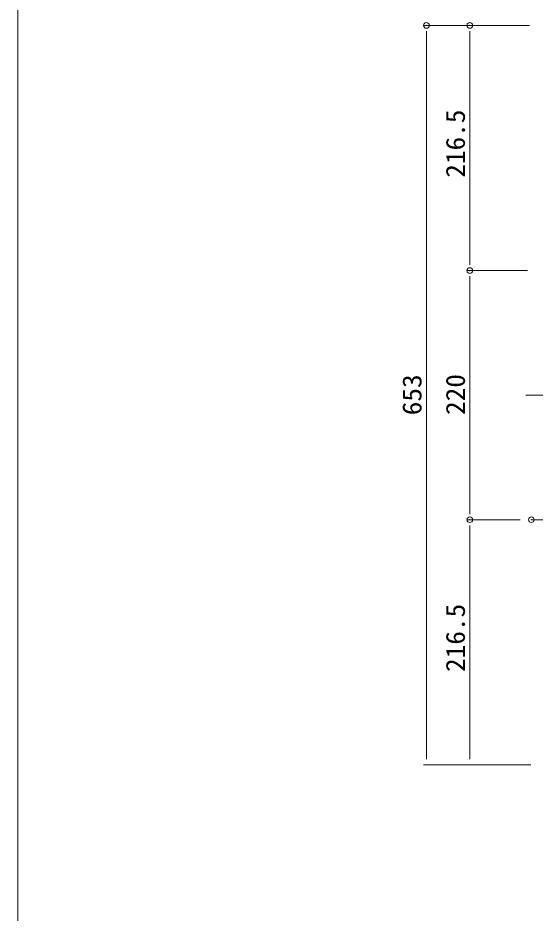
# Model space of a CAD drawing. Units: millimetres, scale not verified. Extents: x -2000 to 2000, y -1385 to 1385.
# Drawn here: x -2000 to -1543, y 159 to 950 of the extents above; entities that cross this region are included whole.
import ezdxf
from ezdxf.enums import TextEntityAlignment as Align

# ---------------------------------------------------------------- set-up
doc = ezdxf.new("R2010")
doc.units = ezdxf.units.MM
doc.header["$LTSCALE"] = 10
doc.header["$PDMODE"] = 32
doc.header["$PDSIZE"] = 5
for name, color, linetype, lineweight in [('0-0_zumenwaku', 6, 'Continuous', 9), ('0-1_sunpou', 1, 'Continuous', 9), ('0-3_DEFPOINTS', 7, 'Continuous', 9), ('0-8_center', 5, 'Continuous', 9), ('1-3_SUNPO', 1, 'Continuous', 9)]:
    doc.layers.add(name, color=color, linetype=linetype, lineweight=lineweight)
doc.styles.add('ＭＳ ゴシック', font='')
doc.styles.get('ＭＳ ゴシック').set_extended_font_data('MS Gothic')

msp = doc.modelspace()

# ---------------------------------------------------------------- linework, layer by layer
at = {"layer": '0-0_zumenwaku'}
msp.add_lwpolyline([(-1999.77, -1385.04), (2000.23, -1385.04), (2000.23, 1384.96), (-1999.77, 1384.96)], close=True, dxfattribs=at)
at = {"layer": '0-1_sunpou'}
for p, q in [((-1547.49, 943.04), (-1602.81, 943.04)), ((-1600.31, 731.54), (-1600.31, 938.04)), ((-1549.29, 726.54), (-1602.81, 726.54)), ((-1549.29, 726.54), (-1602.81, 726.54)), ((-1600.31, 511.54), (-1600.31, 721.54)), ((-1555.88, 506.54), (-1602.81, 506.54)), ((-1555.88, 506.54), (-1602.81, 506.54)), ((-1600.31, 295.04), (-1600.31, 501.54)), ((-1547.49, 290.04), (-1602.81, 290.04))]:
    msp.add_line(p, q, dxfattribs=at)
at = {"layer": '0-3_DEFPOINTS'}
for p in [(-1638.67, 943.04), (-1600.31, 943.04), (-1600.31, 726.54), (-1600.31, 506.54), (-1545.88, 506.54)]:
    msp.add_point(p, dxfattribs=at)
at = {"layer": '0-8_center'}
for p, q in [((-878.1, 616.54), (-1550.76, 616.54)), ((-1490.14, 506.54), (-1545.88, 506.54))]:
    msp.add_line(p, q, dxfattribs=at)
at = {"layer": '1-3_SUNPO'}
for p, q in [((-1547.49, 943.04), (-1641.17, 943.04)), ((-1638.67, 295.04), (-1638.67, 938.04)), ((-1546.29, 290.04), (-1641.17, 290.04))]:
    msp.add_line(p, q, dxfattribs=at)

# ---------------------------------------------------------------- texts
at = {"layer": '0-1_sunpou', "color": 2, "style": 'ＭＳ ゴシック', "width": 1.05}
for s, p in [('216.5', (-1599.57, 808.54)), ('220', (-1599.57, 599.04)), ('216.5', (-1599.57, 372.04))]:
    msp.add_text(s, height=16.86, rotation=90, dxfattribs=at).set_placement(p, align=Align.BOTTOM_LEFT)
at = {"layer": '1-3_SUNPO', "color": 2, "style": 'ＭＳ ゴシック', "width": 1.05}
msp.add_text('653', height=16.86, rotation=90, dxfattribs=at).set_placement((-1637.93, 598.75), align=Align.BOTTOM_LEFT)

doc.saveas('drawing.dxf')
